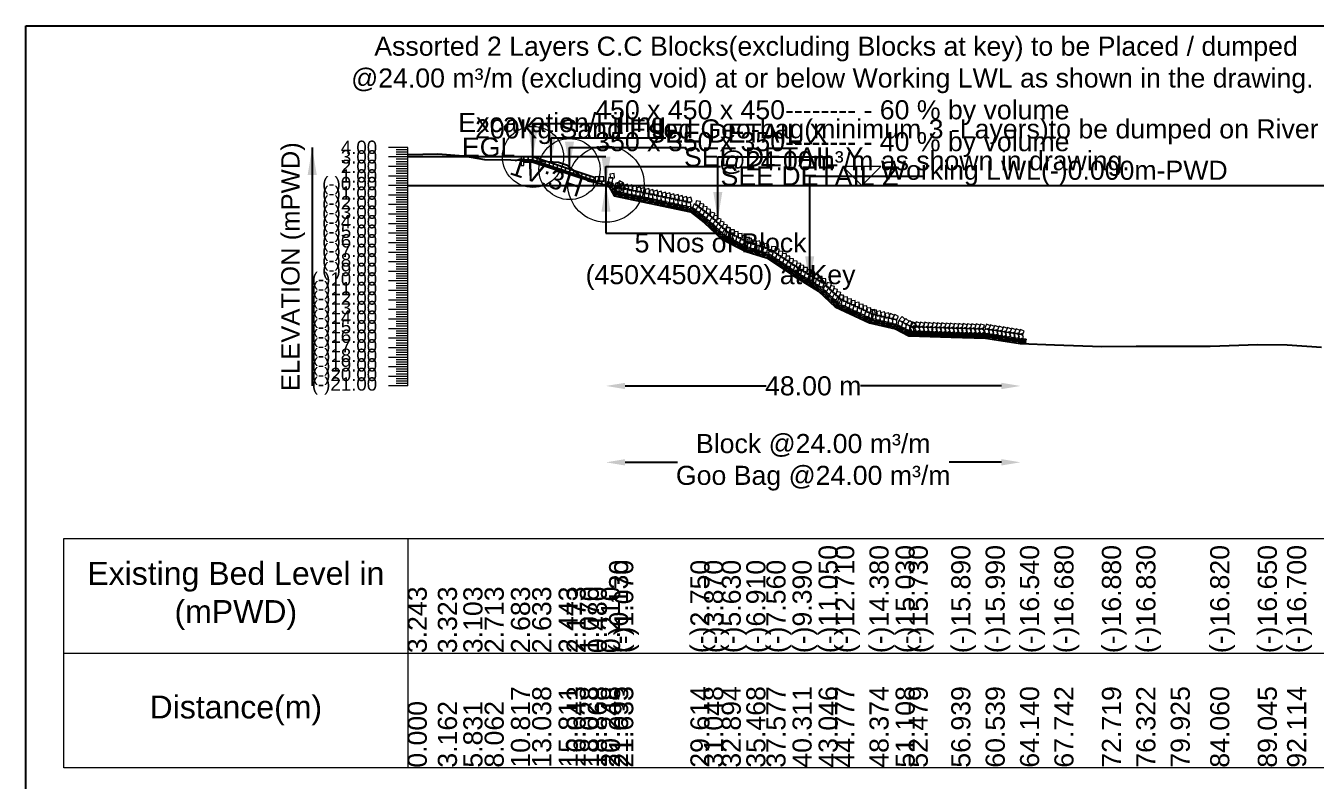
# Model space of a CAD drawing. Header units: inches. Extents: x 89000 to 845000, y -7071 to 18.
# Drawn here: x 280000 to 283379, y -1979 to 0 of the extents above; entities that cross this region are included whole.
import ezdxf

# ---------------------------------------------------------------- set-up
doc = ezdxf.new("R2010")
doc.units = ezdxf.units.IN
doc.header["$LTSCALE"] = 7
doc.header["$MEASUREMENT"] = 0
for name, color, linetype, lineweight in [('Cross section Data Border', 7, 'Continuous', 9), ('Cross Section Labels', 7, 'Continuous', 9), ('Existing_Bed_Level for Xsection', 7, 'Continuous', 25), ('Long Section Labels', 7, 'Continuous', 9)]:
    doc.layers.add(name, color=color, linetype=linetype, lineweight=lineweight)
doc.styles.get("Standard").update_dxf_attribs({"font": 'arial.ttf'})
doc.dimstyles.new('Appron Lebeling Style', dxfattribs={"dimtxt": 50, "dimasz": 50, "dimexe": 0.18, "dimexo": 0.0625, "dimgap": 0.09, "dimtad": 0, "dimtih": 1, "dimtoh": 1, "dimdec": 4, "dimzin": 0, "dimdsep": 46, "dimtxsty": 'Standard', "dimcen": 0.09, "dimse1": 1, "dimse2": 1, "dimadec": 0, "dimazin": 0, "dimtfac": 1, "dimtdec": 4, "dimtofl": 0, "dimtmove": 0, "dimatfit": 3, "dimfxl": 1, "dimtolj": 1, "dimtzin": 0, "dimarcsym": 0})
doc.dimstyles.get("Standard").update_dxf_attribs({"dimtxt": 0.18, "dimasz": 0.18, "dimexe": 0.18, "dimexo": 0.0625, "dimgap": 0.09, "dimtad": 0, "dimtih": 1, "dimtoh": 1, "dimdec": 4, "dimzin": 0, "dimdsep": 46, "dimtxsty": 'Standard', "dimcen": 0.09, "dimadec": 0, "dimazin": 0, "dimtfac": 1, "dimtdec": 4, "dimtofl": 0, "dimtmove": 0, "dimatfit": 3, "dimfxl": 1, "dimtolj": 1, "dimtzin": 0, "dimarcsym": 0})

# ---------------------------------------------------------------- blocks, each defined once
blk = doc.blocks.new('*D19')
at = {"layer": 'Cross Section Labels', "color": 0, "lineweight": -2, "transparency": 16777216}
for p, q in [((281569.3, -943.5), (281938.4, -943.5)), ((282554.8, -943.5), (282185.6, -943.5))]:
    blk.add_line(p, q, dxfattribs=at)
at = {"layer": 'Cross Section Labels', "color": 0, "transparency": 16777216}
for points in [[(281569.3, -935.2), (281569.3, -951.8), (281519.3, -943.5)], [(282554.8, -935.2), (282554.8, -951.8), (282604.8, -943.5)]]:
    blk.add_solid(points, dxfattribs=at)
at = {"layer": 'Defpoints', "color": 0, "transparency": 16777216}
for p in [(281519.3, -418.5), (282604.8, -832), (282604.8, -943.5)]:
    blk.add_point(p, dxfattribs=at)
at = {"layer": 'Cross Section Labels', "color": 0, "transparency": 16777216, "insert": (282062, -943.5), "char_height": 50, "attachment_point": 5}
blk.add_mtext('\\A1;48.00 m', dxfattribs=at)
blk = doc.blocks.new('*D20')
at = {"layer": 'Cross Section Labels', "color": 0, "lineweight": -2, "transparency": 16777216}
for p, q in [((281569.3, -1143.5), (281706.4, -1143.5)), ((282554.8, -1143.5), (282417.6, -1143.5))]:
    blk.add_line(p, q, dxfattribs=at)
at = {"layer": 'Cross Section Labels', "color": 0, "transparency": 16777216}
for points in [[(281569.3, -1135.2), (281569.3, -1151.8), (281519.3, -1143.5)], [(282554.8, -1135.2), (282554.8, -1151.8), (282604.8, -1143.5)]]:
    blk.add_solid(points, dxfattribs=at)
at = {"layer": 'Defpoints', "color": 0, "transparency": 16777216}
for p in [(281519.3, -418.5), (282604.8, -832), (282604.8, -1143.5)]:
    blk.add_point(p, dxfattribs=at)
at = {"layer": 'Cross Section Labels', "color": 0, "transparency": 16777216, "insert": (282062, -1143.5), "char_height": 50, "attachment_point": 5}
blk.add_mtext('\\A1;Block @24.00 m³/m ^JGoo Bag @24.00 m³/m ', dxfattribs=at)

msp = doc.modelspace()

# ---------------------------------------------------------------- linework, layer by layer
msp.add_lwpolyline([(280000, 0), (290000, 0), (290000, -7071), (280000, -7071)], close=True)
at = {"layer": 'Cross section Data Border'}
msp.add_lwpolyline([(280100, -1343.5), (289105.50592, -1343.5), (289105.50592, -1943.5), (280100, -1943.5)], close=True, dxfattribs=at)
for points in [[(281000, -1343.5), (281000, -1943.5)], [(280100, -1643.5), (289105.50592, -1643.5)]]:
    msp.add_lwpolyline(points, dxfattribs=at)
at = {"layer": 'Cross Section Labels'}
msp.add_lwpolyline([(282189.2834, -418.5), (282239.2834, -368.5), (282139.2834, -368.5)], close=True, dxfattribs=at)
for centre, radius in [((281328.0334, -343.5), 80), ((281423.6584, -375.375), 80), ((281519.2834, -414.75), 100)]:
    msp.add_circle(centre, radius, dxfattribs=at)
at = {"layer": 'Existing_Bed_Level for Xsection'}
for points in [[(281000, -337.425), (281079.05694, -335.425), (281145.7738, -340.925), (281201.55644, -350.675), (281270.41635, -351.425), (281325.96012, -352.675), (281395.28471, -357.425), (281416.08292, -364.175), (281450.69391, -391.75), (281471.69906, -406.5), (281506.21142, -413.25), (281527.37558, -421.75), (281540.83269, -445.25), (281740.35464, -487.25), (281776.20873, -515.25), (281822.34421, -559.25), (281886.70739, -591.25), (281939.41471, -607.5), (282007.78222, -653.25), (282076.16216, -694.75), (282119.43066, -736.25), (282209.33866, -778), (282277.69323, -794.25), (282311.96418, -811.75), (282423.46408, -815.75), (282513.48109, -818.25), (282603.51177, -832), (282693.55396, -835.5), (282817.9659, -840.5), (282908.04219, -839.25), (282998.12412, -839.25), (283101.48757, -839), (283226.12331, -834.75), (283302.85149, -836), (283392.95842, -841.5)], [(281519.2834, -343.5), (281000, -343.5)], [(281491.1584, -397.875), (281329.18802, -343.88488), (281328.0334, -343.5), (281326.81632, -343.5), (281304.31632, -343.5)], [(281304.31632, -351), (281326.81632, -351), (281491.1584, -405.78069)], [(281304.31632, -353.5), (281326.41062, -353.5), (281487.66062, -407.25)], [(281304.31632, -356), (281326.00493, -356), (281485.5334, -409.17616)], [(281000, -418.5), (289005.50592, -418.5)]]:
    msp.add_lwpolyline(points, dxfattribs=at)
at = {"layer": 'Long Section Labels'}
for points in [[(281000, -318.5), (280950, -318.5)], [(281000, -324.75), (280970, -324.75)], [(281000, -331), (280970, -331)], [(281000, -337.25), (280970, -337.25)], [(281000, -943.5), (281000, -918.5), (281000, -893.5), (281000, -868.5), (281000, -843.5), (281000, -818.5), (281000, -793.5), (281000, -768.5), (281000, -743.5), (281000, -718.5), (281000, -693.5), (281000, -668.5), (281000, -643.5), (281000, -618.5), (281000, -593.5), (281000, -568.5), (281000, -543.5), (281000, -518.5), (281000, -493.5), (281000, -468.5), (281000, -443.5), (281000, -418.5), (281000, -393.5), (281000, -368.5), (281000, -343.5), (281000, -318.5)], [(281000, -343.5), (280950, -343.5)], [(281000, -368.5), (280950, -368.5)], [(281000, -349.75), (280970, -349.75)], [(281000, -356), (280970, -356)], [(281000, -362.25), (280970, -362.25)], [(281000, -393.5), (280950, -393.5)], [(281000, -374.75), (280970, -374.75)], [(281000, -381), (280970, -381)], [(281000, -387.25), (280970, -387.25)], [(281000, -399.75), (280970, -399.75)], [(281000, -418.5), (280950, -418.5)], [(281000, -406), (280970, -406)], [(281000, -412.25), (280970, -412.25)], [(281000, -424.75), (280970, -424.75)], [(281000, -431), (280970, -431)], [(281000, -437.25), (280970, -437.25)], [(281000, -443.5), (280950, -443.5)], [(281000, -468.5), (280950, -468.5)], [(281000, -449.75), (280970, -449.75)], [(281000, -456), (280970, -456)], [(281000, -462.25), (280970, -462.25)], [(281000, -493.5), (280950, -493.5)], [(281000, -474.75), (280970, -474.75)], [(281000, -481), (280970, -481)], [(281000, -487.25), (280970, -487.25)], [(281000, -499.75), (280970, -499.75)], [(281000, -506), (280970, -506)], [(281000, -518.5), (280950, -518.5)], [(281000, -512.25), (280970, -512.25)], [(281000, -524.75), (280970, -524.75)], [(281000, -531), (280970, -531)], [(281000, -537.25), (280970, -537.25)], [(281000, -543.5), (280950, -543.5)], [(281000, -568.5), (280950, -568.5)], [(281000, -549.75), (280970, -549.75)], [(281000, -556), (280970, -556)], [(281000, -562.25), (280970, -562.25)], [(281000, -593.5), (280950, -593.5)], [(281000, -574.75), (280970, -574.75)], [(281000, -581), (280970, -581)], [(281000, -587.25), (280970, -587.25)], [(281000, -599.75), (280970, -599.75)], [(281000, -606), (280970, -606)], [(281000, -618.5), (280950, -618.5)], [(281000, -612.25), (280970, -612.25)], [(281000, -624.75), (280970, -624.75)], [(281000, -631), (280970, -631)], [(281000, -637.25), (280970, -637.25)], [(281000, -643.5), (280950, -643.5)], [(281000, -668.5), (280950, -668.5)], [(281000, -649.75), (280970, -649.75)], [(281000, -656), (280970, -656)], [(281000, -662.25), (280970, -662.25)], [(281000, -674.75), (280970, -674.75)], [(281000, -693.5), (280950, -693.5)], [(281000, -681), (280970, -681)], [(281000, -687.25), (280970, -687.25)], [(281000, -699.75), (280970, -699.75)], [(281000, -706), (280970, -706)], [(281000, -718.5), (280950, -718.5)], [(281000, -712.25), (280970, -712.25)], [(281000, -724.75), (280970, -724.75)], [(281000, -731), (280970, -731)], [(281000, -737.25), (280970, -737.25)], [(281000, -743.5), (280950, -743.5)], [(281000, -768.5), (280950, -768.5)], [(281000, -749.75), (280970, -749.75)], [(281000, -756), (280970, -756)], [(281000, -762.25), (280970, -762.25)], [(281000, -774.75), (280970, -774.75)], [(281000, -793.5), (280950, -793.5)], [(281000, -781), (280970, -781)], [(281000, -787.25), (280970, -787.25)], [(281000, -799.75), (280970, -799.75)], [(281000, -806), (280970, -806)], [(281000, -818.5), (280950, -818.5)], [(281000, -843.5), (280950, -843.5)], [(281000, -812.25), (280970, -812.25)], [(281000, -824.75), (280970, -824.75)], [(281000, -831), (280970, -831)], [(281000, -837.25), (280970, -837.25)], [(281000, -868.5), (280950, -868.5)], [(281000, -849.75), (280970, -849.75)], [(281000, -856), (280970, -856)], [(281000, -862.25), (280970, -862.25)], [(281000, -874.75), (280970, -874.75)], [(281000, -893.5), (280950, -893.5)], [(281000, -881), (280970, -881)], [(281000, -887.25), (280970, -887.25)], [(281000, -899.75), (280970, -899.75)], [(281000, -906), (280970, -906)], [(281000, -912.25), (280970, -912.25)], [(281000, -918.5), (280950, -918.5)], [(281000, -943.5), (280950, -943.5)], [(281000, -924.75), (280970, -924.75)], [(281000, -931), (280970, -931)], [(281000, -937.25), (280970, -937.25)]]:
    msp.add_lwpolyline(points, dxfattribs=at)
for points in [[(281304.31632, -343.5), (281296.81632, -343.5), (281296.81632, -354.75), (281304.31632, -354.75)], [(281304.31632, -354.75), (281296.81632, -354.75), (281296.81632, -366), (281304.31632, -366)], [(281315.56632, -343.5), (281304.31632, -343.5), (281304.31632, -351), (281315.56632, -351)], [(281326.81632, -343.5), (281315.56632, -343.5), (281315.56632, -351), (281326.81632, -351)], [(281339.86071, -347.44244), (281329.18802, -343.88488), (281326.81632, -351), (281337.489, -354.55756)], [(281350.5334, -351), (281339.86071, -347.44244), (281337.489, -354.55756), (281348.16169, -358.11512)], [(281361.20609, -354.55756), (281350.5334, -351), (281348.16169, -358.11512), (281358.83438, -361.67269)], [(281371.87877, -358.11512), (281361.20609, -354.55756), (281358.83438, -361.67269), (281369.50707, -365.23025)], [(281382.55146, -361.67269), (281371.87877, -358.11512), (281369.50707, -365.23025), (281380.17975, -368.78781)], [(281393.22415, -365.23025), (281382.55146, -361.67269), (281380.17975, -368.78781), (281390.85244, -372.34537)], [(281403.89683, -368.78781), (281393.22415, -365.23025), (281390.85244, -372.34537), (281401.52513, -375.90294)], [(281414.56952, -372.34537), (281403.89683, -368.78781), (281401.52513, -375.90294), (281412.19781, -379.4605)], [(281425.24221, -375.90294), (281414.56952, -372.34537), (281412.19781, -379.4605), (281422.8705, -383.01806)], [(281435.9149, -379.4605), (281425.24221, -375.90294), (281422.8705, -383.01806), (281433.54319, -386.57562)], [(281446.58758, -383.01806), (281435.9149, -379.4605), (281433.54319, -386.57562), (281444.21587, -390.13319)], [(281457.26027, -386.57562), (281446.58758, -383.01806), (281444.21587, -390.13319), (281454.88856, -393.69075)], [(281467.93296, -390.13319), (281457.26027, -386.57562), (281454.88856, -393.69075), (281465.56125, -397.24831)], [(281478.60564, -393.69075), (281467.93296, -390.13319), (281465.56125, -397.24831), (281476.23394, -400.80587)], [(281489.27833, -397.24831), (281478.60564, -393.69075), (281476.23394, -400.80587), (281486.90662, -404.36344)], [(281502.4084, -396), (281491.1584, -396), (281491.1584, -407.25), (281502.4084, -407.25)], [(281513.6584, -396), (281502.4084, -396), (281502.4084, -407.25), (281513.6584, -407.25)], [(281537.60876, -398.6334), (281526.43953, -397.28771), (281525.09384, -408.45693), (281536.26307, -409.80263)], [(281540.32211, -386.74552), (281529.18391, -388.32759), (281530.76597, -399.46579), (281541.90418, -397.88372)], [(281496.7834, -407.25), (281485.5334, -407.25), (281485.5334, -418.5), (281496.7834, -418.5)], [(281508.0334, -407.25), (281496.7834, -407.25), (281496.7834, -418.5), (281508.0334, -418.5)], [(281519.2834, -407.25), (281508.0334, -407.25), (281508.0334, -418.5), (281519.2834, -418.5)], [(281555.32838, -419.72184), (281547.40002, -411.74039), (281539.41857, -419.66875), (281547.34693, -427.6502)], [(281553.42542, -422.08212), (281542.19214, -422.69524), (281542.80525, -433.92852), (281554.03853, -433.3154)], [(281554.03449, -409.90374), (281543.33986, -413.3948), (281546.83092, -424.08943), (281557.52555, -420.59836)], [(281560.91888, -429.48447), (281552.99052, -421.50301), (281545.00907, -429.43138), (281552.93743, -437.41283)], [(281564.82844, -412.07771), (281555.10901, -406.41245), (281549.44375, -416.13189), (281559.16319, -421.79714)], [(281564.43415, -424.3995), (281553.20087, -425.01261), (281553.81399, -436.24589), (281565.04727, -435.63278)], [(281565.04322, -412.22111), (281554.3486, -415.71217), (281557.83966, -426.4068), (281568.53429, -422.91574)], [(281570.41894, -421.84033), (281560.69951, -416.17508), (281555.03425, -425.89451), (281564.75369, -431.55977)], [(281575.44289, -426.71687), (281564.20961, -427.32998), (281564.82272, -438.56326), (281576.056, -437.95015)], [(281576.05196, -414.53849), (281565.35734, -418.02955), (281568.8484, -428.72417), (281579.54302, -425.23311)], [(281586.45163, -429.03424), (281575.21834, -429.64736), (281575.83146, -440.88064), (281587.06474, -440.26752)], [(281587.0607, -416.85586), (281576.36607, -420.34692), (281579.85713, -431.04155), (281590.55176, -427.55049)], [(281597.46036, -431.35162), (281586.22708, -431.96473), (281586.84019, -443.19801), (281598.07348, -442.5849)], [(281598.06943, -419.17323), (281587.37481, -422.6643), (281590.86587, -433.35892), (281601.56049, -429.86786)], [(281608.4691, -433.66899), (281597.23582, -434.2821), (281597.84893, -445.51538), (281609.08221, -444.90227)], [(281609.07817, -421.49061), (281598.38355, -424.98167), (281601.87461, -435.67629), (281612.56923, -432.18523)], [(281619.47783, -435.98636), (281608.24455, -436.59948), (281608.85767, -447.83276), (281620.09095, -447.21965)], [(281620.08691, -423.80798), (281609.39228, -427.29904), (281612.88334, -437.99367), (281623.57797, -434.50261)], [(281630.48657, -438.30374), (281619.25329, -438.91685), (281619.8664, -450.15013), (281631.09968, -449.53702)], [(281631.09564, -426.12536), (281620.40102, -429.61642), (281623.89208, -440.31104), (281634.5867, -436.81998)], [(281642.10438, -428.44273), (281631.40976, -431.93379), (281634.90082, -442.62841), (281645.59544, -439.13735)], [(281653.11312, -430.7601), (281642.41849, -434.25116), (281645.90955, -444.94579), (281656.60418, -441.45473)], [(281664.12185, -433.07748), (281653.42723, -436.56854), (281656.91829, -447.26316), (281667.61291, -443.7721)], [(281675.13059, -435.39485), (281664.43596, -438.88591), (281667.92703, -449.58054), (281678.62165, -446.08948)], [(281686.13933, -437.71222), (281675.4447, -441.20329), (281678.93576, -451.89791), (281689.63039, -448.40685)], [(281641.49531, -440.62111), (281630.26203, -441.23423), (281630.87514, -452.46751), (281642.10842, -451.85439)], [(281652.50404, -442.93849), (281641.27076, -443.5516), (281641.88388, -454.78488), (281653.11716, -454.17177)], [(281663.51278, -445.25586), (281652.2795, -445.86897), (281652.89261, -457.10225), (281664.12589, -456.48914)], [(281674.52152, -447.57323), (281663.28824, -448.18635), (281663.90135, -459.41963), (281675.13463, -458.80651)], [(281685.53025, -449.89061), (281674.29697, -450.50372), (281674.91009, -461.737), (281686.14337, -461.12389)], [(281696.53899, -452.20798), (281685.30571, -452.82109), (281685.91882, -464.05437), (281697.1521, -463.44126)], [(281697.14806, -440.0296), (281686.45344, -443.52066), (281689.9445, -454.21528), (281700.63912, -450.72422)], [(281707.54773, -454.52535), (281696.31445, -455.13847), (281696.92756, -466.37175), (281708.16084, -465.75863)], [(281708.1568, -442.34697), (281697.46217, -445.83803), (281700.95323, -456.53266), (281711.64786, -453.0416)], [(281718.55646, -456.84273), (281707.32318, -457.45584), (281707.9363, -468.68912), (281719.16958, -468.07601)], [(281719.16554, -444.66435), (281708.47091, -448.15541), (281711.96197, -458.85003), (281722.6566, -455.35897)], [(281729.5652, -459.1601), (281718.33192, -459.77321), (281718.94503, -471.0065), (281730.17831, -470.39338)], [(281730.17427, -446.98172), (281719.47965, -450.47278), (281722.97071, -461.1674), (281733.66533, -457.67634)], [(281740.57394, -461.47748), (281729.34066, -462.09059), (281729.95377, -473.32387), (281741.18705, -472.71076)], [(281741.18301, -449.29909), (281730.48838, -452.79015), (281733.97944, -463.48478), (281744.67407, -459.99372)], [(281760.75668, -471.12643), (281750.39919, -466.73498), (281746.00774, -477.09248), (281756.36524, -481.48392)], [(281766.66147, -460.4579), (281755.52156, -458.8879), (281753.95156, -470.02781), (281765.09147, -471.59781)], [(281775.52807, -467.38221), (281764.38815, -465.81221), (281762.81816, -476.95212), (281773.95807, -478.52212)], [(281784.39466, -474.30651), (281773.25475, -472.73651), (281771.68475, -483.87642), (281782.82466, -485.44642)], [(281769.62328, -478.05073), (281759.26578, -473.65929), (281754.87434, -484.01678), (281765.23183, -488.40823)], [(281778.48987, -484.97504), (281768.13237, -480.58359), (281763.74093, -490.94109), (281774.09843, -495.33253)], [(281787.35647, -491.89934), (281776.99897, -487.5079), (281772.60753, -497.86539), (281782.96502, -502.25684)], [(281793.26125, -481.23082), (281782.12134, -479.66082), (281780.55135, -490.80073), (281791.69126, -492.37073)], [(281797.74428, -500.87577), (281787.86992, -495.48508), (281782.47924, -505.35945), (281792.3536, -510.75013)], [(281805.88541, -508.64007), (281796.01105, -503.24939), (281790.62037, -513.12375), (281800.49473, -518.51443)], [(281804.67159, -490.84101), (281793.7406, -488.18095), (281791.08054, -499.11194), (281802.01153, -501.772)], [(281812.81272, -498.60531), (281801.88173, -495.94525), (281799.22167, -506.87624), (281810.15266, -509.53631)], [(281820.95386, -506.36962), (281810.02287, -503.70956), (281807.3628, -514.64055), (281818.29379, -517.30061)], [(281814.02655, -516.40438), (281804.15219, -511.01369), (281798.7615, -520.88806), (281808.63587, -526.27874)], [(281822.16768, -524.16868), (281812.29332, -518.778), (281806.90264, -528.65236), (281816.777, -534.04304)], [(281830.30882, -531.93299), (281820.43445, -526.54231), (281815.04377, -536.41667), (281824.91814, -541.80735)], [(281829.09499, -514.13392), (281818.164, -511.47386), (281815.50394, -522.40485), (281826.43493, -525.06492)], [(281838.44995, -539.69729), (281828.57559, -534.30661), (281823.18491, -544.18097), (281833.05927, -549.57166)], [(281837.23613, -521.89823), (281826.30514, -519.23817), (281823.64507, -530.16916), (281834.57606, -532.82922)], [(281842.01847, -540.81632), (281830.99136, -538.58803), (281828.76308, -549.61515), (281839.79019, -551.84343)], [(281845.37726, -529.66254), (281834.44627, -527.00247), (281831.78621, -537.93346), (281842.7172, -540.59353)], [(281845.66716, -529.18141), (281834.4385, -529.8741), (281835.1312, -541.10276), (281846.35986, -540.41006)], [(281855.74081, -534.18981), (281844.51215, -534.88251), (281845.20485, -546.11116), (281856.4335, -545.41846)], [(281865.81446, -539.19821), (281854.5858, -539.89091), (281855.2785, -551.11956), (281866.50715, -550.42687)], [(281852.09212, -545.82472), (281841.06501, -543.59644), (281838.83673, -554.62355), (281849.86384, -556.85183)], [(281862.16577, -550.83312), (281851.13866, -548.60484), (281848.91038, -559.63195), (281859.93749, -561.86024)], [(281872.23942, -555.84152), (281861.21231, -553.61324), (281858.98402, -564.64036), (281870.01114, -566.86864)], [(281875.8881, -544.20662), (281864.65945, -544.89931), (281865.35215, -556.12797), (281876.5808, -555.43527)], [(281882.31307, -560.84993), (281871.28595, -558.62165), (281869.05767, -569.64876), (281880.08479, -571.87704)], [(281885.96175, -549.21502), (281874.7331, -549.90772), (281875.4258, -561.13637), (281886.65445, -560.44367)], [(281892.38672, -565.85833), (281881.3596, -563.63005), (281879.13132, -574.65716), (281890.15844, -576.88545)], [(281896.0354, -554.22342), (281884.80675, -554.91612), (281885.49944, -566.14477), (281896.7281, -565.45208)], [(281898.95901, -568.58876), (281887.71673, -568.17193), (281887.2999, -579.41421), (281898.54218, -579.83104)], [(281900.67933, -556.51712), (281889.71025, -559.01545), (281892.20857, -569.98453), (281903.17766, -567.48621)], [(281909.70966, -571.90326), (281898.46739, -571.48643), (281898.05056, -582.72871), (281909.29284, -583.14553)], [(281911.42999, -559.83162), (281900.4609, -562.32994), (281902.95923, -573.29903), (281913.92831, -570.80071)], [(281922.18065, -563.14611), (281911.21156, -565.64444), (281913.70988, -576.61353), (281924.67897, -574.1152)], [(281932.9313, -566.46061), (281921.96222, -568.95893), (281924.46054, -579.92802), (281935.42963, -577.4297)], [(281943.68196, -569.77511), (281932.71287, -572.27343), (281935.2112, -583.24252), (281946.18028, -580.74419)], [(281920.46032, -575.21775), (281909.21804, -574.80093), (281908.80122, -586.0432), (281920.04349, -586.46003)], [(281931.21098, -578.53225), (281919.9687, -578.11542), (281919.55187, -589.3577), (281930.79415, -589.77452)], [(281941.96163, -581.84674), (281930.71936, -581.42992), (281930.30253, -592.67219), (281941.54481, -593.08902)], [(281958.5568, -589.90949), (281947.90561, -586.28808), (281944.2842, -596.93927), (281954.93539, -600.56068)], [(281963.66473, -578.83731), (281952.43977, -578.08706), (281951.68952, -589.31201), (281962.91447, -590.06227)], [(281967.90652, -596.16611), (281957.25533, -592.5447), (281953.63392, -603.19589), (281964.28511, -606.8173)], [(281973.01444, -585.09393), (281961.78949, -584.34368), (281961.03923, -595.56863), (281972.26419, -596.31889)], [(281977.25624, -602.42273), (281966.60504, -598.80132), (281962.98363, -609.45251), (281973.63483, -613.07392)], [(281982.36416, -591.35055), (281971.13921, -590.6003), (281970.38895, -601.82525), (281981.61391, -602.57551)], [(281986.60595, -608.67935), (281975.95476, -605.05794), (281972.33335, -615.70913), (281982.98454, -619.33054)], [(281991.71388, -597.60717), (281980.48892, -596.85692), (281979.73867, -608.08187), (281990.96362, -608.83213)], [(282001.06359, -603.86379), (281989.83864, -603.11354), (281989.08838, -614.33849), (282000.31334, -615.08875)], [(281995.95567, -614.93597), (281985.30448, -611.31456), (281981.68307, -621.96575), (281992.33426, -625.58716)], [(282005.30539, -621.19259), (281994.65419, -617.57118), (281991.03278, -628.22237), (282001.68398, -631.84378)], [(282010.41331, -610.12041), (281999.18836, -609.37016), (281998.4381, -620.59511), (282009.66306, -621.34537)], [(282014.6551, -627.44921), (282004.00391, -623.8278), (282000.3825, -634.47899), (282011.03369, -638.1004)], [(282019.76303, -616.37703), (282008.53807, -615.62678), (282007.78782, -626.85173), (282019.01277, -627.60199)], [(282024.00482, -633.70583), (282013.35363, -630.08442), (282009.73222, -640.73561), (282020.38341, -644.35702)], [(282029.11274, -622.63365), (282017.88779, -621.8834), (282017.13753, -633.10835), (282028.36249, -633.85861)], [(282032.74159, -638.84403), (282021.9406, -635.69742), (282018.794, -646.49841), (282029.59499, -649.64502)], [(282037.35463, -627.5567), (282026.10747, -627.30382), (282025.8546, -638.55098), (282037.10175, -638.80385)], [(282042.35897, -644.68085), (282031.55799, -641.53424), (282028.41138, -652.33523), (282039.21237, -655.48183)], [(282046.97201, -633.39351), (282035.72486, -633.14064), (282035.47198, -644.38779), (282046.71914, -644.64067)], [(282056.5894, -639.23033), (282045.34224, -638.97746), (282045.08936, -650.22461), (282056.33652, -650.47749)], [(282051.97636, -650.51766), (282041.17537, -647.37106), (282038.02876, -658.17205), (282048.82975, -661.31865)], [(282061.59374, -656.35448), (282050.79275, -653.20788), (282047.64614, -664.00887), (282058.44713, -667.15547)], [(282066.20678, -645.06715), (282054.95962, -644.81428), (282054.70674, -656.06143), (282065.9539, -656.31431)], [(282071.21112, -662.1913), (282060.41013, -659.0447), (282057.26353, -669.84569), (282068.06452, -672.99229)], [(282075.82416, -650.90397), (282064.577, -650.65109), (282064.32413, -661.89825), (282075.57128, -662.15113)], [(282080.8285, -668.02812), (282070.02751, -664.88152), (282066.88091, -675.68251), (282077.6819, -678.82911)], [(282085.44154, -656.74079), (282074.19439, -656.48791), (282073.94151, -667.73507), (282085.18867, -667.98795)], [(282090.44589, -673.86494), (282079.6449, -670.71833), (282076.49829, -681.51932), (282087.29928, -684.66593)], [(282095.05893, -662.57761), (282083.81177, -662.32473), (282083.55889, -673.57189), (282094.80605, -673.82477)], [(282109.7179, -675.24022), (282098.79447, -672.54926), (282096.10351, -683.47268), (282107.02693, -686.16364)], [(282102.76224, -685.25535), (282092.90316, -679.83676), (282087.48457, -689.69584), (282097.34365, -695.11443)], [(282110.88138, -693.04264), (282101.0223, -687.62406), (282095.60372, -697.48314), (282105.4628, -702.90172)], [(282119.00053, -700.82994), (282109.14145, -695.41135), (282103.72287, -705.27044), (282113.58195, -710.68902)], [(282117.83704, -683.02751), (282106.91362, -680.33655), (282104.22265, -691.25998), (282115.14608, -693.95094)], [(282127.11967, -708.61723), (282117.26059, -703.19865), (282111.84201, -713.05773), (282121.70109, -718.47631)], [(282125.95619, -690.81481), (282115.03276, -688.12385), (282112.3418, -699.04727), (282123.26522, -701.73823)], [(282134.07533, -698.6021), (282123.15191, -695.91114), (282120.46094, -706.83457), (282131.38437, -709.52553)], [(282142.19448, -706.3894), (282131.27105, -703.69844), (282128.58009, -714.62186), (282139.50352, -717.31283)], [(282141.5006, -705.36463), (282130.29439, -706.35633), (282131.28609, -717.56253), (282142.4923, -716.57083)], [(282135.23882, -716.40453), (282125.37974, -710.98595), (282119.96116, -720.84503), (282129.82024, -726.26361)], [(282138.16329, -717.09264), (282127.0807, -715.15903), (282125.14709, -726.24161), (282136.22968, -728.17523)], [(282148.36683, -721.8308), (282137.28425, -719.89719), (282135.35064, -730.97977), (282146.43322, -732.91338)], [(282151.70415, -710.10278), (282140.49794, -711.09448), (282141.48964, -722.30069), (282152.69585, -721.30899)], [(282158.57038, -726.56895), (282147.4878, -724.63534), (282145.55419, -735.71793), (282156.63677, -737.65154)], [(282161.90769, -714.84094), (282150.70149, -715.83264), (282151.69319, -727.03885), (282162.89939, -726.04714)], [(282168.77393, -731.30711), (282157.69135, -729.3735), (282155.75774, -740.45608), (282166.84032, -742.38969)], [(282172.11124, -719.5791), (282160.90504, -720.5708), (282161.89674, -731.777), (282173.10294, -730.7853)], [(282178.97748, -736.04527), (282167.89489, -734.11165), (282165.96128, -745.19424), (282177.04387, -747.12785)], [(282182.31479, -724.31725), (282171.10858, -725.30895), (282172.10028, -736.51516), (282183.30649, -735.52346)], [(282189.18102, -740.78342), (282178.09844, -738.84981), (282176.16483, -749.93239), (282187.24741, -751.866)], [(282192.51834, -729.05541), (282181.31213, -730.04711), (282182.30383, -741.25331), (282193.51004, -740.26161)], [(282202.72188, -733.79356), (282191.51568, -734.78526), (282192.50738, -745.99147), (282203.71358, -744.99977)], [(282212.92543, -738.53172), (282201.71923, -739.52342), (282202.71093, -750.72962), (282213.91713, -749.73792)], [(282223.12898, -743.26987), (282211.92277, -744.26157), (282212.91447, -755.46778), (282224.12068, -754.47608)], [(282199.38457, -745.52158), (282188.30199, -743.58797), (282186.36838, -754.67055), (282197.45096, -756.60416)], [(282209.58812, -750.25973), (282198.50554, -748.32612), (282196.57193, -759.4087), (282207.65451, -761.34231)], [(282219.79167, -754.99789), (282208.70908, -753.06428), (282206.77547, -764.14686), (282217.85806, -766.08047)], [(282225.92556, -755.97411), (282214.68016, -756.29583), (282215.00189, -767.54123), (282226.24729, -767.21951)], [(282226.85011, -743.8156), (282216.06859, -747.02827), (282219.28125, -757.8098), (282230.06278, -754.59713)], [(282236.87053, -758.57606), (282225.62513, -758.89779), (282225.94686, -770.14319), (282237.19225, -769.82146)], [(282237.79508, -746.41756), (282227.01356, -749.63023), (282230.22622, -760.41175), (282241.00775, -757.19909)], [(282247.8155, -761.17802), (282236.5701, -761.49975), (282236.89182, -772.74514), (282248.13722, -772.42342)], [(282248.74005, -749.01952), (282237.95852, -752.23219), (282241.17119, -763.01371), (282251.95271, -759.80104)], [(282258.76047, -763.77998), (282247.51507, -764.1017), (282247.83679, -775.3471), (282259.08219, -775.02538)], [(282259.68502, -751.62148), (282248.90349, -754.83415), (282252.11616, -765.61567), (282262.89768, -762.403)], [(282269.70543, -766.38194), (282258.46003, -766.70366), (282258.78176, -777.94906), (282270.02716, -777.62734)], [(282274.46834, -758.9458), (282264.57082, -753.59775), (282259.22277, -763.49527), (282269.12029, -768.84332)], [(282280.6504, -768.9839), (282269.405, -769.30562), (282269.72673, -780.55102), (282280.97212, -780.22929)], [(282285.41331, -761.54776), (282275.51579, -756.19971), (282270.16774, -766.09722), (282280.06526, -771.44527)], [(282296.56031, -775.51591), (282285.55775, -773.1694), (282283.21124, -784.17197), (282294.21381, -786.51847)], [(282302.9465, -769.41689), (282294.59428, -761.88013), (282287.05751, -770.23235), (282295.40974, -777.76912)], [(282312.96582, -774.53312), (282304.61359, -766.99636), (282297.07683, -775.34858), (282305.42905, -782.88535)], [(282322.98513, -779.64935), (282314.63291, -772.11259), (282307.09614, -780.46481), (282315.44837, -788.00158)], [(282330.87416, -778.80568), (282320.11953, -775.50409), (282316.81794, -786.25872), (282327.57257, -789.56031)], [(282342.11693, -779.20901), (282331.3623, -775.90742), (282328.06071, -786.66205), (282338.81534, -789.96363)], [(282353.35969, -779.61233), (282342.60506, -776.31075), (282339.30348, -787.06538), (282350.05811, -790.36696)], [(282364.60246, -780.01566), (282353.84783, -776.71408), (282350.54625, -787.46871), (282361.30088, -790.77029)], [(282375.84523, -780.41899), (282365.0906, -777.11741), (282361.78901, -787.87203), (282372.54364, -791.17362)], [(282306.57963, -780.63214), (282295.57706, -778.28563), (282293.23056, -789.2882), (282304.23312, -791.6347)], [(282316.59894, -785.74837), (282305.59638, -783.40186), (282303.24988, -794.40443), (282314.25244, -796.75093)], [(282325.27537, -789.28883), (282314.03993, -789.86098), (282314.61208, -801.09642), (282325.84752, -800.52428)], [(282325.78032, -786.17123), (282315.83898, -791.43737), (282321.10512, -801.37871), (282331.04646, -796.11257)], [(282333.00445, -784.76558), (282324.65222, -777.22882), (282317.11546, -785.58104), (282325.46769, -793.11781)], [(282337.02309, -786.57455), (282327.08175, -791.84069), (282332.34789, -801.78204), (282342.28923, -796.5159)], [(282348.26586, -786.97788), (282338.32452, -792.24402), (282343.59066, -802.18536), (282353.532, -796.91922)], [(282359.50863, -787.38121), (282349.56728, -792.64735), (282354.83342, -802.58869), (282364.77477, -797.32255)], [(282370.75139, -787.78454), (282360.81005, -793.05068), (282366.07619, -802.99202), (282376.01753, -797.72588)], [(282381.99416, -788.18787), (282372.05282, -793.45401), (282377.31896, -803.39535), (282387.2603, -798.12921)], [(282387.088, -780.82232), (282376.33337, -777.52073), (282373.03178, -788.27536), (282383.78641, -791.57695)], [(282393.23693, -788.5912), (282383.29559, -793.85734), (282388.56173, -803.79868), (282398.50307, -798.53254)], [(282398.33076, -781.22565), (282387.57614, -777.92406), (282384.27455, -788.67869), (282395.02918, -791.98028)], [(282404.4797, -788.99452), (282394.53836, -794.26066), (282399.8045, -804.20201), (282409.74584, -798.93587)], [(282409.57353, -781.62898), (282398.8189, -778.32739), (282395.51732, -789.08202), (282406.27195, -792.3836)], [(282415.72246, -789.39785), (282405.78112, -794.66399), (282411.04726, -804.60533), (282420.9886, -799.33919)], [(282420.8163, -782.0323), (282410.06167, -778.73072), (282406.76009, -789.48535), (282417.51471, -792.78693)], [(282426.7551, -789.77369), (282416.8567, -795.12012), (282422.20313, -805.01852), (282432.10153, -799.67209)], [(282431.78915, -782.36716), (282421.00815, -779.15273), (282417.79372, -789.93372), (282428.57472, -793.14816)], [(282438.00076, -790.08601), (282428.10237, -795.43244), (282433.4488, -805.33084), (282443.34719, -799.98441)], [(282443.03482, -782.67948), (282432.25382, -779.46505), (282429.03938, -790.24604), (282439.82038, -793.46048)], [(282449.24643, -790.39833), (282439.34803, -795.74476), (282444.69446, -805.64316), (282454.59285, -800.29673)], [(282454.28048, -782.9918), (282443.49948, -779.77737), (282440.28505, -790.55836), (282451.06605, -793.7728)], [(282460.49209, -790.71066), (282450.5937, -796.05708), (282455.94012, -805.95548), (282465.83852, -800.60905)], [(282465.52614, -783.30412), (282454.74515, -780.08969), (282451.53071, -790.87069), (282462.31171, -794.08512)], [(282471.73775, -791.02298), (282461.83936, -796.3694), (282467.18579, -806.2678), (282477.08418, -800.92137)], [(282476.77181, -783.61644), (282465.99081, -780.40201), (282462.77638, -791.18301), (282473.55737, -794.39744)], [(282482.98342, -791.3353), (282473.08502, -796.68172), (282478.43145, -806.58012), (282488.32985, -801.23369)], [(282488.01747, -783.92876), (282477.23647, -780.71433), (282474.02204, -791.49533), (282484.80304, -794.70976)], [(282494.22908, -791.64762), (282484.33069, -796.99405), (282489.67712, -806.89244), (282499.57551, -801.54601)], [(282499.26314, -784.24108), (282488.48214, -781.02665), (282485.2677, -791.80765), (282496.0487, -795.02208)], [(282505.47475, -791.95994), (282495.57635, -797.30637), (282500.92278, -807.20476), (282510.82117, -801.85833)], [(282510.5088, -784.5534), (282499.7278, -781.33897), (282496.51337, -792.11997), (282507.29437, -795.3344)], [(282519.90318, -792.87101), (282509.42039, -796.95434), (282513.50372, -807.43713), (282523.98651, -803.3538)], [(282525.81322, -786.14272), (282515.51162, -781.62172), (282510.99062, -791.92333), (282521.29222, -796.44433)], [(282531.02423, -794.56948), (282520.54144, -798.65281), (282524.62476, -809.1356), (282535.10756, -805.05227)], [(282536.93427, -787.84119), (282526.63266, -783.32019), (282522.11166, -793.6218), (282532.41327, -798.1428)], [(282542.14527, -796.26795), (282531.66248, -800.35128), (282535.74581, -810.83407), (282546.2286, -806.75074)], [(282548.05532, -789.53966), (282537.75371, -785.01866), (282533.23271, -795.32027), (282543.53431, -799.84127)], [(282553.26632, -797.96642), (282542.78353, -802.04975), (282546.86686, -812.53254), (282557.34965, -808.44921)], [(282559.17636, -791.23813), (282548.87476, -786.71713), (282544.35376, -797.01874), (282554.65536, -801.53974)], [(282564.38737, -799.66489), (282553.90458, -803.74822), (282557.98791, -814.23101), (282568.4707, -810.14768)], [(282570.29741, -792.9366), (282559.99581, -788.4156), (282555.47481, -798.71721), (282565.77641, -803.23821)], [(282575.50842, -801.36336), (282565.02563, -805.44669), (282569.10896, -815.92948), (282579.59175, -811.84615)], [(282581.41846, -794.63507), (282571.11686, -790.11407), (282566.59585, -800.41568), (282576.89746, -804.93668)], [(282586.62946, -803.06183), (282576.14667, -807.14516), (282580.23, -817.62795), (282590.71279, -813.54462)], [(282592.53951, -796.33354), (282582.2379, -791.81254), (282577.7169, -802.11415), (282588.01851, -806.63515)], [(282597.75051, -804.7603), (282587.26772, -808.84363), (282591.35105, -819.32642), (282601.83384, -815.24309)], [(282603.66055, -798.03201), (282593.35895, -793.51101), (282588.83795, -803.81262), (282599.13955, -808.33362)], [(282608.87156, -806.45877), (282598.38877, -810.5421), (282602.4721, -821.02489), (282612.95489, -816.94156)], [(282614.7816, -799.73048), (282604.48, -795.20948), (282599.959, -805.51109), (282610.2606, -810.03209)]]:
    msp.add_lwpolyline(points, close=True, dxfattribs=at)
for centre, major_axis in [((281527.79596, -419.62886), (7.7206, -3.10077)), ((281529.37989, -415.68504), (7.7206, -3.10077)), ((281530.96381, -411.74123), (7.7206, -3.10077)), ((281537.28961, -434.78654), (4.13448, -7.22)), ((281540.97771, -432.67457), (4.13448, -7.22)), ((281547.82075, -440.2063), (8.14157, -1.71383)), ((281544.66582, -430.5626), (4.13448, -7.22)), ((281548.6962, -436.04744), (8.14157, -1.71383)), ((281564.97935, -439.47509), (8.14157, -1.71383)), ((281546.9453, -444.36515), (8.14157, -1.71383)), ((281563.22844, -447.79281), (8.14157, -1.71383)), ((281564.10389, -443.63395), (8.14157, -1.71383)), ((281579.51159, -451.22046), (8.14157, -1.71383)), ((281580.38704, -447.0616), (8.14157, -1.71383)), ((281581.26249, -442.90275), (8.14157, -1.71383)), ((281595.79473, -454.64811), (8.14157, -1.71383)), ((281596.67018, -450.48926), (8.14157, -1.71383)), ((281597.54564, -446.3304), (8.14157, -1.71383)), ((281612.07788, -458.07577), (8.14157, -1.71383)), ((281612.95333, -453.91691), (8.14157, -1.71383)), ((281613.82878, -449.75805), (8.14157, -1.71383)), ((281628.36102, -461.50342), (8.14157, -1.71383)), ((281629.23647, -457.34456), (8.14157, -1.71383)), ((281630.11193, -453.18571), (8.14157, -1.71383)), ((281644.64416, -464.93107), (8.14157, -1.71383)), ((281645.51962, -460.77222), (8.14157, -1.71383)), ((281646.39507, -456.61336), (8.14157, -1.71383)), ((281660.92731, -468.35872), (8.14157, -1.71383)), ((281661.80276, -464.19987), (8.14157, -1.71383)), ((281662.67821, -460.04101), (8.14157, -1.71383)), ((281677.21045, -471.78638), (8.14157, -1.71383)), ((281678.08591, -467.62752), (8.14157, -1.71383)), ((281678.96136, -463.46867), (8.14157, -1.71383)), ((281693.4936, -475.21403), (8.14157, -1.71383)), ((281694.36905, -471.05518), (8.14157, -1.71383)), ((281695.2445, -466.89632), (8.14157, -1.71383)), ((281710.6522, -474.48283), (8.14157, -1.71383)), ((281711.52765, -470.32397), (8.14157, -1.71383)), ((281727.81079, -473.75163), (8.14157, -1.71383)), ((281709.77674, -478.64168), (8.14157, -1.71383)), ((281726.05989, -482.06934), (8.14157, -1.71383)), ((281726.93534, -477.91048), (8.14157, -1.71383)), ((281742.91149, -486.55054), (6.55734, -5.12091)), ((281745.52734, -483.20094), (6.55734, -5.12091)), ((281748.14319, -479.85133), (6.55734, -5.12091)), ((281756.02617, -496.79235), (6.55734, -5.12091)), ((281758.64202, -493.44275), (6.55734, -5.12091)), ((281761.25787, -490.09315), (6.55734, -5.12091)), ((281769.14085, -507.03417), (6.55734, -5.12091)), ((281771.7567, -503.68457), (6.55734, -5.12091)), ((281774.37255, -500.33497), (6.55734, -5.12091)), ((281787.89283, -511.71089), (6.02082, -5.74213)), ((281782.02646, -517.86197), (6.02082, -5.74213)), ((281784.95965, -514.78643), (6.02082, -5.74213)), ((281794.06811, -529.34624), (6.02082, -5.74213)), ((281797.00129, -526.2707), (6.02082, -5.74213)), ((281799.93447, -523.19516), (6.02082, -5.74213)), ((281806.10975, -540.83051), (6.02082, -5.74213)), ((281809.04293, -537.75497), (6.02082, -5.74213)), ((281811.97611, -534.67943), (6.02082, -5.74213)), ((281824.01775, -546.1637), (6.02082, -5.74213)), ((281818.15139, -552.31478), (6.02082, -5.74213)), ((281821.08457, -549.23924), (6.02082, -5.74213)), ((281831.18747, -561.27353), (7.45002, -3.70399)), ((281833.07953, -557.46793), (7.45002, -3.70399)), ((281834.97159, -553.66233), (7.45002, -3.70399)), ((281846.08751, -568.68152), (7.45002, -3.70399)), ((281847.97957, -564.87591), (7.45002, -3.70399)), ((281849.87164, -561.07031), (7.45002, -3.70399)), ((281860.98756, -576.0895), (7.45002, -3.70399)), ((281862.87962, -572.2839), (7.45002, -3.70399)), ((281864.77168, -568.4783), (7.45002, -3.70399)), ((281879.67173, -575.88628), (7.45002, -3.70399)), ((281875.8876, -583.49748), (7.45002, -3.70399)), ((281877.77967, -579.69188), (7.45002, -3.70399)), ((281890.67833, -590.25056), (7.95071, -2.45125)), ((281891.93047, -586.1892), (7.95071, -2.45125)), ((281893.18261, -582.12784), (7.95071, -2.45125)), ((281906.57974, -595.15307), (7.95071, -2.45125)), ((281907.83189, -591.09171), (7.95071, -2.45125)), ((281909.08403, -587.03035), (7.95071, -2.45125)), ((281922.48116, -600.05558), (7.95071, -2.45125)), ((281923.7333, -595.99422), (7.95071, -2.45125)), ((281924.98544, -591.93286), (7.95071, -2.45125)), ((281938.38257, -604.95808), (7.95071, -2.45125)), ((281939.63472, -600.89672), (7.95071, -2.45125)), ((281940.88686, -596.83537), (7.95071, -2.45125)), ((281955.34728, -610.49103), (6.91463, -4.62712)), ((281957.71089, -606.95891), (6.91463, -4.62712)), ((281952.98366, -614.02314), (6.91463, -4.62712)), ((281966.81293, -623.27738), (6.91463, -4.62712)), ((281969.17654, -619.74526), (6.91463, -4.62712)), ((281971.54016, -616.21315), (6.91463, -4.62712)), ((281980.6422, -632.53162), (6.91463, -4.62712)), ((281983.00581, -628.9995), (6.91463, -4.62712)), ((281985.36943, -625.46738), (6.91463, -4.62712)), ((281994.47147, -641.78585), (6.91463, -4.62712)), ((281996.83508, -638.25374), (6.91463, -4.62712)), ((281999.1987, -634.72162), (6.91463, -4.62712)), ((282010.66435, -647.50797), (6.91463, -4.62712)), ((282013.02797, -643.97586), (6.91463, -4.62712)), ((282008.30074, -651.04009), (6.91463, -4.62712)), ((282022.42763, -659.65261), (7.11259, -4.31665)), ((282024.63266, -656.01938), (7.11259, -4.31665)), ((282026.83768, -652.38615), (7.11259, -4.31665)), ((282036.65281, -668.28592), (7.11259, -4.31665)), ((282038.85783, -664.65269), (7.11259, -4.31665)), ((282041.06285, -661.01945), (7.11259, -4.31665)), ((282050.87799, -676.91922), (7.11259, -4.31665)), ((282053.08301, -673.28599), (7.11259, -4.31665)), ((282055.28803, -669.65276), (7.11259, -4.31665)), ((282069.51321, -678.28606), (7.11259, -4.31665)), ((282065.10317, -685.55253), (7.11259, -4.31665)), ((282067.30819, -681.91929), (7.11259, -4.31665)), ((282079.37528, -694.88736), (6.00456, -5.75914)), ((282082.31715, -691.82013), (6.00456, -5.75914)), ((282085.25901, -688.75289), (6.00456, -5.75914)), ((282091.3844, -706.40563), (6.00456, -5.75914)), ((282094.32627, -703.3384), (6.00456, -5.75914)), ((282097.26813, -700.27117), (6.00456, -5.75914)), ((282106.33538, -714.85668), (6.00456, -5.75914)), ((282109.27725, -711.78944), (6.00456, -5.75914)), ((282103.39352, -717.92391), (6.00456, -5.75914)), ((282115.40264, -729.44218), (6.00456, -5.75914)), ((282118.3445, -726.37495), (6.00456, -5.75914)), ((282121.28637, -723.30772), (6.00456, -5.75914)), ((282128.50714, -738.12185), (7.54609, -3.50413)), ((282130.29711, -734.26718), (7.54609, -3.50413)), ((282132.08708, -730.4125), (7.54609, -3.50413)), ((282143.59932, -745.13011), (7.54609, -3.50413)), ((282145.38929, -741.27544), (7.54609, -3.50413)), ((282147.17926, -737.42076), (7.54609, -3.50413)), ((282162.27144, -744.42902), (7.54609, -3.50413)), ((282158.6915, -752.13837), (7.54609, -3.50413)), ((282160.48147, -748.2837), (7.54609, -3.50413)), ((282173.78368, -759.14663), (7.54609, -3.50413)), ((282175.57365, -755.29195), (7.54609, -3.50413)), ((282177.36362, -751.43728), (7.54609, -3.50413)), ((282188.87586, -766.15489), (7.54609, -3.50413)), ((282190.66583, -762.30021), (7.54609, -3.50413)), ((282192.4558, -758.44554), (7.54609, -3.50413)), ((282203.96804, -773.16314), (7.54609, -3.50413)), ((282205.75801, -769.30847), (7.54609, -3.50413)), ((282207.54798, -765.4538), (7.54609, -3.50413)), ((282219.29808, -778.18344), (8.09441, -1.92429)), ((282220.28105, -774.04867), (8.09441, -1.92429)), ((282221.26401, -769.91391), (8.09441, -1.92429)), ((282236.46987, -777.89726), (8.09441, -1.92429)), ((282237.45283, -773.76249), (8.09441, -1.92429)), ((282253.64165, -777.61108), (8.09441, -1.92429)), ((282235.48691, -782.03202), (8.09441, -1.92429)), ((282251.67573, -785.88061), (8.09441, -1.92429)), ((282252.65869, -781.74584), (8.09441, -1.92429)), ((282267.86455, -789.72919), (8.09441, -1.92429)), ((282268.84751, -785.59443), (8.09441, -1.92429)), ((282269.83048, -781.45966), (8.09441, -1.92429)), ((282284.03196, -795.10077), (7.40984, -3.78374)), ((282285.96476, -791.3157), (7.40984, -3.78374)), ((282287.89756, -787.53062), (7.40984, -3.78374)), ((282298.85164, -802.66824), (7.40984, -3.78374)), ((282300.78444, -798.88317), (7.40984, -3.78374)), ((282302.71724, -795.09809), (7.40984, -3.78374)), ((282312.87156, -809.65619), (8.31465, -0.29828)), ((282313.02393, -805.40892), (8.31465, -0.29828)), ((282313.1763, -801.16165), (8.31465, -0.29828)), ((282329.50086, -810.25275), (8.31465, -0.29828)), ((282329.65323, -806.00548), (8.31465, -0.29828)), ((282329.8056, -801.75822), (8.31465, -0.29828)), ((282346.13017, -810.84932), (8.31465, -0.29828)), ((282346.28254, -806.60205), (8.31465, -0.29828)), ((282346.4349, -802.35478), (8.31465, -0.29828)), ((282362.75947, -811.44589), (8.31465, -0.29828)), ((282362.91184, -807.19862), (8.31465, -0.29828)), ((282363.06421, -802.95135), (8.31465, -0.29828)), ((282379.38877, -812.04245), (8.31465, -0.29828)), ((282379.54114, -807.79519), (8.31465, -0.29828)), ((282379.69351, -803.54792), (8.31465, -0.29828)), ((282396.01808, -812.63902), (8.31465, -0.29828)), ((282396.17044, -808.39175), (8.31465, -0.29828)), ((282396.32281, -804.14449), (8.31465, -0.29828)), ((282412.64738, -813.23559), (8.31465, -0.29828)), ((282412.79975, -808.98832), (8.31465, -0.29828)), ((282412.95212, -804.74105), (8.31465, -0.29828)), ((282429.37896, -809.53681), (8.31679, -0.23098)), ((282429.49694, -805.28845), (8.31679, -0.23098)), ((282446.01254, -809.99877), (8.31679, -0.23098)), ((282446.13053, -805.75041), (8.31679, -0.23098)), ((282462.64613, -810.46073), (8.31679, -0.23098)), ((282462.76412, -806.21236), (8.31679, -0.23098)), ((282479.27972, -810.92268), (8.31679, -0.23098)), ((282479.3977, -806.67432), (8.31679, -0.23098)), ((282495.9133, -811.38464), (8.31679, -0.23098)), ((282496.03129, -807.13628), (8.31679, -0.23098)), ((282512.54689, -811.8466), (8.31679, -0.23098)), ((282512.66488, -807.59823), (8.31679, -0.23098)), ((282530.4356, -810.09119), (8.22463, -1.25611)), ((282546.88486, -812.60341), (8.22463, -1.25611)), ((282429.26097, -813.78517), (8.31679, -0.23098)), ((282445.89455, -814.24713), (8.31679, -0.23098)), ((282462.52814, -814.70909), (8.31679, -0.23098)), ((282479.16173, -815.17105), (8.31679, -0.23098)), ((282495.79531, -815.633), (8.31679, -0.23098)), ((282512.4289, -816.09496), (8.31679, -0.23098)), ((282529.15231, -818.49376), (8.22463, -1.25611)), ((282529.79395, -814.29247), (8.22463, -1.25611)), ((282545.60157, -821.00598), (8.22463, -1.25611)), ((282546.24322, -816.8047), (8.22463, -1.25611)), ((282562.05084, -823.51821), (8.22463, -1.25611)), ((282562.69248, -819.31692), (8.22463, -1.25611)), ((282563.33413, -815.11564), (8.22463, -1.25611)), ((282578.5001, -826.03044), (8.22463, -1.25611)), ((282579.14175, -821.82915), (8.22463, -1.25611)), ((282579.78339, -817.62787), (8.22463, -1.25611)), ((282594.94937, -828.54266), (8.22463, -1.25611)), ((282595.59101, -824.34138), (8.22463, -1.25611)), ((282596.23266, -820.14009), (8.22463, -1.25611)), ((282611.2423, -830.17389), (8.31372, -0.32316)), ((282611.40738, -825.92709), (8.31372, -0.32316)), ((282611.57245, -821.6803), (8.31372, -0.32316))]:
    msp.add_ellipse(centre, major_axis=major_axis, ratio=0.255, dxfattribs=at)

# ---------------------------------------------------------------- texts
at = {"layer": 'Cross section Data Border', "char_height": 60, "width": 800, "attachment_point": 5}
for s, insert in [('Existing Bed Level in (mPWD)', (280550, -1493.5)), ('Distance(m)', (280550, -1793.5))]:
    msp.add_mtext(s, dxfattribs=dict(at, insert=insert))
at = {"layer": 'Cross Section Labels', "char_height": 50}
for s, insert, attachment_point in [(' Assorted 2 Layers C.C Blocks(excluding Blocks at key) to be Placed / dumped^J@24.00 m³/m (excluding void) at or below Working LWL as shown in the drawing.^J450 x 450 x 450-------- - 60 % by volume^J350 x 350 x 350-------- - 40 % by volume', (282112.10717, -343.5), 8), ('Excavation/Filling', (281675.8459, -293.5), 9), ('200Kg Sand Filled Geo-bag(minimum 3 -Layers)to be dumped on River Bed^J@24.00m³/m as shown in drawing.', (282352.75449, -393.5), 8), ('SEE DETAIL X', (281628.0334, -256), 1), ('EGL', (281281.81632, -343.5), 9), ('SEE DETAIL Y', (281723.6584, -318.5), 1), ('SEE DETAIL Z', (281819.2834, -368.5), 1), ('Working LWL(-)0.000m-PWD', (282239.2834, -418.5), 7), ('5 Nos of Block ^J(450X450X450) at Key', (281819.2834, -543.5), 2)]:
    msp.add_mtext(s, dxfattribs=dict(at, insert=insert, attachment_point=attachment_point))
at = {"layer": 'Cross Section Labels', "insert": (281371.89305, -371.29604), "char_height": 50, "attachment_point": 2, "rotation": 341.56505118}
msp.add_mtext('1V:3H', dxfattribs=at)
at = {"layer": 'Long Section Labels', "char_height": 35, "attachment_point": 6}
for s, insert in [('4.00', (280920, -318.5)), ('3.00', (280920, -343.5)), ('2.00', (280920, -368.5)), ('(-)0.00', (280920, -418.5)), ('1.00', (280920, -393.5)), ('(-)1.00', (280920, -443.5)), ('(-)2.00', (280920, -468.5)), ('(-)3.00', (280920, -493.5)), ('(-)4.00', (280920, -518.5)), ('(-)5.00', (280920, -543.5)), ('(-)6.00', (280920, -568.5)), ('(-)7.00', (280920, -593.5)), ('(-)8.00', (280920, -618.5)), ('(-)9.00', (280920, -643.5)), ('(-)10.00', (280920, -668.5)), ('(-)11.00', (280920, -693.5)), ('(-)12.00', (280920, -718.5)), ('(-)13.00', (280920, -743.5)), ('(-)14.00', (280920, -768.5)), ('(-)15.00', (280920, -793.5)), ('(-)16.00', (280920, -818.5)), ('(-)17.00', (280920, -843.5)), ('(-)18.00', (280920, -868.5)), ('(-)19.00', (280920, -893.5)), ('(-)20.00', (280920, -918.5)), ('(-)21.00', (280920, -943.5))]:
    msp.add_mtext(s, dxfattribs=dict(at, insert=insert))
at = {"layer": 'Long Section Labels', "rotation": 90}
for s, insert, char_height, attachment_point in [('ELEVATION (mPWD)', (280700, -631), 48, 5), ('(-)11.050', (282076.16216, -1643.5), 50, 1), ('(-)12.710', (282119.43066, -1643.5), 50, 1), ('(-)14.380', (282209.33866, -1643.5), 50, 1), ('(-)15.030', (282277.69323, -1643.5), 50, 1), ('(-)15.730', (282311.96418, -1643.5), 50, 1), ('(-)15.890', (282423.46408, -1643.5), 50, 1), ('(-)15.990', (282513.48109, -1643.5), 50, 1), ('(-)16.540', (282603.51177, -1643.5), 50, 1), ('(-)16.680', (282693.55396, -1643.5), 50, 1), ('(-)16.880', (282817.9659, -1643.5), 50, 1), ('(-)16.880', (282817.9659, -1643.5), 50, 1), ('(-)16.830', (282908.04219, -1643.5), 50, 1), ('(-)16.830', (282908.04219, -1643.5), 50, 1), ('(-)16.820', (283101.48757, -1643.5), 50, 1), ('(-)16.650', (283226.12331, -1643.5), 50, 1), ('(-)16.700', (283302.85149, -1643.5), 50, 1), ('(-)0.130', (281527.37558, -1643.5), 50, 1), ('(-)1.070', (281540.83269, -1643.5), 50, 1), ('(-)2.750', (281740.35464, -1643.5), 50, 1), ('(-)3.870', (281776.20873, -1643.5), 50, 1), ('(-)5.630', (281822.34421, -1643.5), 50, 1), ('(-)6.910', (281886.70739, -1643.5), 50, 1), ('(-)7.560', (281939.41471, -1643.5), 50, 1), ('(-)9.390', (282007.78222, -1643.5), 50, 1), ('3.243', (281000, -1643.5), 50, 1), ('3.323', (281079.05694, -1643.5), 50, 1), ('3.103', (281145.7738, -1643.5), 50, 1), ('2.713', (281201.55644, -1643.5), 50, 1), ('2.683', (281270.41635, -1643.5), 50, 1), ('2.633', (281325.96012, -1643.5), 50, 1), ('2.443', (281395.28471, -1643.5), 50, 1), ('2.173', (281416.08292, -1643.5), 50, 1), ('1.070', (281450.69391, -1643.5), 50, 1), ('0.480', (281471.69906, -1643.5), 50, 1), ('0.210', (281506.21142, -1643.5), 50, 1), ('10.817', (281270.41635, -1943.5), 50, 1), ('13.038', (281325.96012, -1943.5), 50, 1), ('15.811', (281395.28471, -1943.5), 50, 1), ('16.643', (281416.08292, -1943.5), 50, 1), ('18.028', (281450.69391, -1943.5), 50, 1), ('18.868', (281471.69906, -1943.5), 50, 1), ('20.248', (281506.21142, -1943.5), 50, 1), ('21.095', (281527.37558, -1943.5), 50, 1), ('21.633', (281540.83269, -1943.5), 50, 1), ('29.614', (281740.35464, -1943.5), 50, 1), ('31.048', (281776.20873, -1943.5), 50, 1), ('32.894', (281822.34421, -1943.5), 50, 1), ('35.468', (281886.70739, -1943.5), 50, 1), ('37.577', (281939.41471, -1943.5), 50, 1), ('40.311', (282007.78222, -1943.5), 50, 1), ('43.046', (282076.16216, -1943.5), 50, 1), ('44.777', (282119.43066, -1943.5), 50, 1), ('48.374', (282209.33866, -1943.5), 50, 1), ('51.108', (282277.69323, -1943.5), 50, 1), ('52.479', (282311.96418, -1943.5), 50, 1), ('56.939', (282423.46408, -1943.5), 50, 1), ('60.539', (282513.48109, -1943.5), 50, 1), ('64.140', (282603.51177, -1943.5), 50, 1), ('67.742', (282693.55396, -1943.5), 50, 1), ('72.719', (282817.9659, -1943.5), 50, 1), ('76.322', (282908.04219, -1943.5), 50, 1), ('79.925', (282998.12412, -1943.5), 50, 1), ('84.060', (283101.48757, -1943.5), 50, 1), ('89.045', (283226.12331, -1943.5), 50, 1), ('92.114', (283302.85149, -1943.5), 50, 1), ('0.000', (281000, -1943.5), 50, 1), ('3.162', (281079.05694, -1943.5), 50, 1), ('5.831', (281145.7738, -1943.5), 50, 1), ('8.062', (281201.55644, -1943.5), 50, 1)]:
    msp.add_mtext(s, dxfattribs=dict(at, insert=insert, char_height=char_height, attachment_point=attachment_point))

# ---------------------------------------------------------------- dimensions: what is measured, and where the dimension line sits
at = {"layer": 'Cross Section Labels'}
for base, text, picture, middle in [((282604.76459, -943.5), '48.00 m', '*D19', (282062.024, -943.5)), ((282604.76459, -1143.5), 'Block @24.00 m³/m ^JGoo Bag @24.00 m³/m ', '*D20', (282062.024, -1143.5))]:
    dim = msp.add_linear_dim(base=base, p1=(281519.2834, -418.5), p2=(282604.76459, -832.0487), text=text, dimstyle='Appron Lebeling Style', dxfattribs=at)
    dim.commit()
    dim.dimension.update_dxf_attribs({"geometry": picture, "text_midpoint": middle})

# ---------------------------------------------------------------- leaders
at = {"layer": 'Cross Section Labels', "annotation_type": 0, "has_hookline": 1, "hookline_direction": 0}
for points, text_width in [([(281328.0334, -343.5), (281328.0334, -256), (281627.9434, -256)], 466.13233), ([(281375.8459, -357.1875), (281375.8459, -293.5), (281675.7559, -293.5)], 533.32196), ([(281423.6584, -375.375), (281423.6584, -318.5), (281723.5684, -318.5)], 466.03001), ([(281519.2834, -414.75), (281519.2834, -368.5), (281819.1934, -368.5)], 460.91405), ([(281812.10717, -507.22227), (281812.10717, -343.5), (282112.01717, -343.5)], 2510.77763), ([(282052.75449, -675.67762), (282052.75449, -393.5), (282352.66449, -393.5)], 2345.7367), ([(281519.2834, -414.75), (281519.2834, -543.5), (281819.1934, -543.5)], 701.90996)]:
    msp.add_leader(points, dimstyle='Standard', override={"dimasz": 72}, dxfattribs=dict(at, text_width=text_width))
at = {"layer": 'Long Section Labels'}
msp.add_leader([(280750, -318.5), (280750, -943.5)], dimstyle='Standard', override={"dimasz": 72}, dxfattribs=at)

doc.saveas('drawing.dxf')
